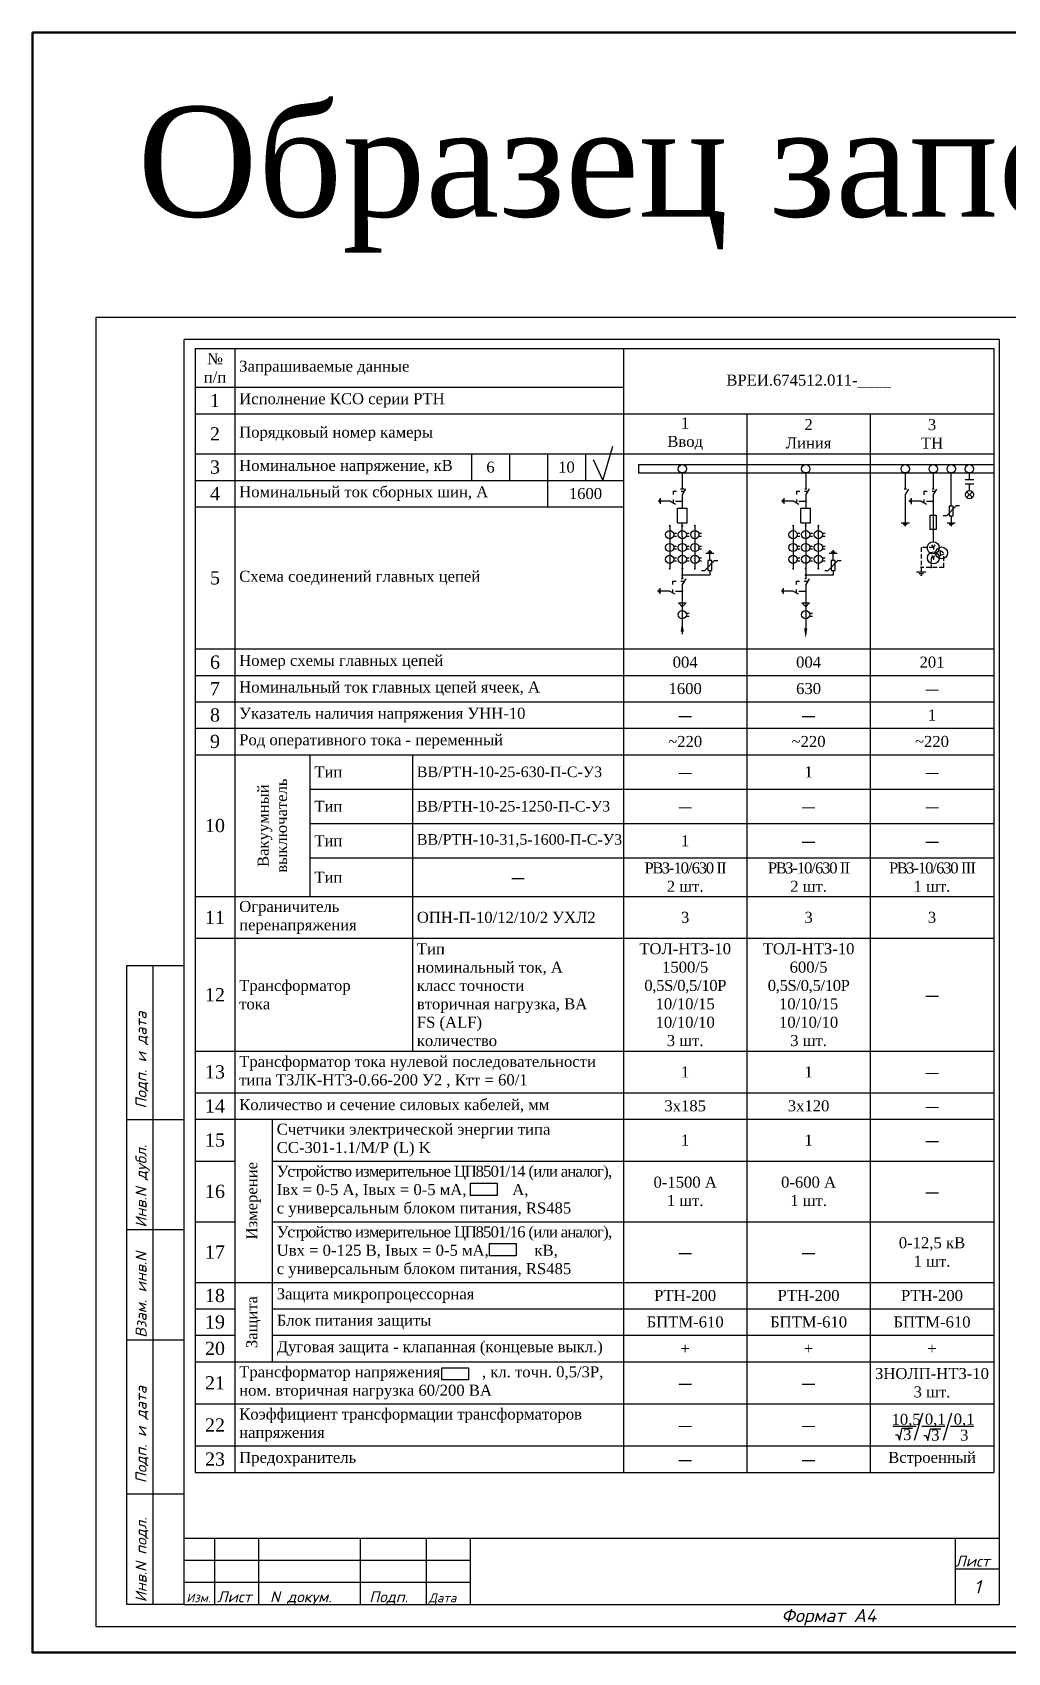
# Model space of a CAD drawing. Extents: x -115 to 1245, y -69 to 298.
# Drawn here: x 578.8 to 800.1, y -69.3 to 298.3 of the extents above; entities that cross this region are included whole.
import ezdxf
from ezdxf.enums import TextEntityAlignment as Align

# ---------------------------------------------------------------- set-up
doc = ezdxf.new("R2010")
doc.units = 0
doc.header["$MEASUREMENT"] = 0
doc.linetypes.add('НЕВИДИМАЯ2', pattern=[0.1875, 0.125, -0.0625])
doc.linetypes.add('ШТРИХОВАЯX2', pattern=[1.5, 1, -0.5])
doc.layers.get('0').update_dxf_attribs({"linetype": 'CONTINUOUS'})
doc.layers.add('1', color=7, linetype='CONTINUOUS')
doc.styles.add('ESKD1', font='simplex.shx', dxfattribs={"oblique": 15, "height": 3})
doc.styles.add('SIM', font='simplex.shx', dxfattribs={"oblique": 15})
doc.styles.get("Standard").update_dxf_attribs({"font": 'TIMES.TTF', "height": 2.5})
doc.styles.add('Бланк', font='TIMES.TTF', dxfattribs={"height": 2.5})
doc.styles.add('ОЛ', font='TIMES.TTF')

# ---------------------------------------------------------------- blocks, each defined once
blk = doc.blocks.new('*T26')
at = {"color": 0, "linetype": 'ByBlock', "lineweight": -2, "transparency": 16777216}
for p, q in [((0, 0), (181.18, 0)), ((0, 0), (0, -254.98)), ((9, 0), (9, -254.98)), ((97.18, 0), (97.18, -254.98)), ((181.18, 0), (181.18, -254.98)), ((0, -8.78), (97.18, -8.78)), ((0, -14.78), (181.18, -14.78)), ((125.18, -14.78), (125.18, -254.98)), ((153.18, -14.78), (153.18, -254.98)), ((0, -23.9), (181.18, -23.9)), ((62.7, -23.9), (62.7, -29.9)), ((71.32, -23.9), (71.32, -29.9)), ((79.94, -23.9), (79.94, -35.9)), ((88.56, -23.9), (88.56, -29.9)), ((0, -29.9), (97.18, -29.9)), ((0, -35.9), (97.18, -35.9)), ((0, -68.15), (181.18, -68.15)), ((0, -74.15), (181.18, -74.15)), ((0, -80.15), (181.18, -80.15)), ((0, -86.15), (181.18, -86.15)), ((0, -92.15), (181.18, -92.15)), ((26.05, -92.15), (26.05, -124.33)), ((49.3, -92.15), (49.3, -159.43)), ((26.05, -99.95), (181.18, -99.95)), ((26.05, -107.75), (181.18, -107.75)), ((26.05, -115.55), (181.18, -115.55)), ((0, -124.33), (181.18, -124.33)), ((0, -133.79), (181.18, -133.79)), ((0, -159.43), (181.18, -159.43)), ((0, -168.83), (181.18, -168.83)), ((0, -174.83), (181.18, -174.83)), ((17.51, -174.83), (17.51, -229.87)), ((0, -184.35), (9, -184.35)), ((17.51, -184.35), (181.18, -184.35)), ((0, -198.11), (9, -198.11)), ((17.51, -198.11), (181.18, -198.11)), ((0, -211.87), (181.18, -211.87)), ((0, -217.87), (9, -217.87)), ((17.51, -217.87), (181.18, -217.87)), ((0, -223.87), (9, -223.87)), ((17.51, -223.87), (181.18, -223.87)), ((0, -229.87), (181.18, -229.87)), ((0, -239.46), (181.18, -239.46)), ((0, -248.98), (181.18, -248.98)), ((0, -254.98), (181.18, -254.98))]:
    blk.add_line(p, q, dxfattribs=at)
at = {"color": 0, "transparency": 16777216, "style": 'Бланк'}
for s, insert, char_height, width, attachment_point in [('№\\Pп/п', (4.5, -4.39), 2.5, 7, 5), ('Запрашиваемые данные', (10, -4.39), 2.5, 86.1832, 4), ('ВРЕИ.674512.011-____', (139.18, -7.39), 2.5, 82, 5), ('1', (4.5, -11.78), 3, 7, 5), ('Исполнение КСО серии РТН', (10, -11.78), 2.5, 86.1832, 4), ('2', (4.5, -19.34), 3, 7, 5), ('Порядковый номер камеры', (10, -19.34), 2.5, 86.1832, 4), ('1\\PВвод', (111.18, -19.34), 2.5, 26, 5), ('2\\PЛиния ', (139.18, -19.34), 2.5, 26, 5), ('3 \\PТН', (167.18, -19.34), 2.5, 26, 5), ('3', (4.5, -26.9), 3, 7, 5), ('Номинальное напряжение, кВ', (10, -26.9), 2.5, 51.7036, 4), ('6', (67.01, -26.9), 2.5, 6.6199, 5), ('10', (84.25, -26.9), 2.5, 6.6199, 5), ('4', (4.5, -32.9), 3, 7, 5), ('Номинальный ток сборных шин, А', (10, -32.9), 2.5, 68.9434, 4), ('1600', (88.56, -32.9), 2.5, 15.2398, 5), ('5', (4.5, -52.03), 3, 7, 5), ('{\\C256;Схема соединений главных цепей}', (10, -52.03), 2.5, 86.1832, 4), ('6', (4.5, -71.15), 3, 7, 5), ('{\\C256;Номер схемы главных цепей}', (10, -71.15), 2.5, 86.1832, 4), ('004', (111.18, -71.15), 2.5, 26, 5), ('004', (139.18, -71.15), 2.5, 26, 5), ('201', (167.18, -71.15), 2.5, 26, 5), ('7', (4.5, -77.15), 3, 7, 5), ('Номинальный ток главных цепей ячеек, А', (10, -77.15), 2.5, 86.1832, 4), ('1600', (111.18, -77.15), 2.5, 26, 5), ('630', (139.18, -77.15), 2.5, 26, 5), ('{\\W3;-}', (167.18, -77.15), 2.5, 26, 5), ('8', (4.5, -83.15), 3, 7, 5), ('Указатель наличия напряжения УНН-10', (10, -83.15), 2.5, 86.1832, 4), ('{\\W3;-}', (111.18, -83.15), 2.5, 26, 5), ('{\\W3;-}', (139.18, -83.15), 2.5, 26, 5), ('1', (167.18, -83.15), 2.5, 26, 5), ('9', (4.5, -89.15), 3, 7, 5), ('{\\C256;Род оперативного тока - переменный}', (10, -89.15), 2.5, 86.1832, 4), ('~220', (111.18, -89.15), 2.5, 26, 5), ('~220', (139.18, -89.15), 2.5, 26, 5), ('~220', (167.18, -89.15), 2.5, 26, 5), ('Тип', (27.05, -96.05), 2.5, 21.2484, 4), ('ВВ/РТН-10-25-630-П-C-У3 ', (50.3, -96.05), 2.4, 45.8844, 4), ('1', (139.18, -96.05), 2.5, 26, 5), ('{\\W3;-}', (111.18, -96.05), 2.5, 26, 5), ('{\\W3;-}', (167.18, -96.05), 2.5, 26, 5), ('Тип', (27.05, -103.85), 2.5, 21.2484, 4), ('ВВ/РТН-10-25-1250-П-C-У3 ', (50.3, -103.85), 2.4, 45.8844, 4), ('{\\W3;-}', (111.18, -103.85), 2.5, 26, 5), ('{\\W3;-}', (139.18, -103.85), 2.5, 26, 5), ('{\\W3;-}', (167.18, -103.85), 2.5, 26, 5), ('10', (4.5, -108.24), 3, 7, 5), ('ВВ/РТН-10-31,5-1600-П-C-У3 ', (50.3, -111.65), 2.4, 45.8844, 4), ('Тип', (27.05, -111.65), 2.5, 21.2484, 4), ('1', (111.18, -111.65), 2.5, 26, 5), ('{\\W3;-}', (139.18, -111.65), 2.5, 26, 5), ('{\\W3;-}', (167.18, -111.65), 2.5, 26, 5), ('{\\T0.85;РВЗ-10/630 II\\P}2 шт.  ', (111.18, -119.94), 2.5, 26, 5), ('{\\T0.85;РВЗ-10/630 II\\P}2 шт.  ', (139.18, -119.94), 2.5, 26, 5), ('{\\T0.85;РВЗ-10/630 III\\P}1 шт.  ', (167.18, -119.94), 2.5, 26, 5), ('Тип', (27.05, -119.94), 2.5, 21.2484, 4), ('{\\W3;-}', (73.24, -119.94), 2.4, 45.8844, 5), ('11', (4.5, -129.06), 3, 7, 5), ('Ограничитель перенапряжения', (10, -129.06), 2.5, 38.2988, 4), ('\\A1;{\\C256;ОПН\\fTimes New Roman|b0|i0|c238|p18;-\\fTimes New Roman|b0|i0|c204|p18;П\\fTimes New Roman|b0|i0|c238|p18;-\\fTimes New Roman|b0|i0|c204|p18;10\\fTimes New Roman|b0|i0|c238|p18;/\\fTimes New Roman|b0|i0|c204|p18;12\\fTimes New Roman|b0|i0|c238|p18;/10/2 \\fTimes New Roman|b0|i0|c204|p18;УХЛ\\fTimes New Roman|b0|i0|c238|p18;2}', (50.3, -129.06), 2.5, 45.8844, 4), ('3', (111.18, -129.06), 2.5, 26, 5), ('3', (139.18, -129.06), 2.5, 26, 5), ('3', (167.18, -129.06), 2.5, 26, 5), ('{\\C256;Тип    \\fTimes New Roman|b0|i0|c238|p18;\\P\\fTimes New Roman|b0|i0|c204|p18;номинальный ток, А\\Pкласс точности\\Pвторичная нагрузка\\fTimes New Roman|b0|i0|c238|p18;, \\fTimes New Roman|b0|i0|c204|p18;ВА\\PFS (ALF)\\Pколичество}', (50.3, -146.61), 2.5, 45.8844, 4), ('{\\C256;ТОЛ-НТЗ-10\\P1500/5\\P\\fTimes New Roman|b0|i0|c238|p18;\\T0.95;0,\\fTimes New Roman|b0|i0|c204|p18;5\\fTimes New Roman|b0|i0|c238|p18;S\\fTimes New Roman|b0|i0|c204|p18;/0,5/10Р\\fTimes New Roman|b0|i0|c238|p18;\\T1;\\P\\fTimes New Roman|b0|i0|c204|p18;10/10/15\\P10/10/10\\fTimes New Roman|b0|i0|c238|p18;\\P\\fTimes New Roman|b0|i0|c204|p18;3\\fTimes New Roman|b0|i0|c238|p18; \\fTimes New Roman|b0|i0|c204|p18;шт\\fTimes New Roman|b0|i0|c238|p18;.}', (111.18, -146.61), 2.5, 26, 5), ('{\\C256;ТОЛ-НТЗ-10\\P600/5\\P\\fTimes New Roman|b0|i0|c238|p18;\\T0.95;0,\\fTimes New Roman|b0|i0|c204|p18;5\\fTimes New Roman|b0|i0|c238|p18;S\\fTimes New Roman|b0|i0|c204|p18;/0,5/10Р\\fTimes New Roman|b0|i0|c238|p18;\\T1;\\P\\fTimes New Roman|b0|i0|c204|p18;10/10/15\\P10/10/10\\fTimes New Roman|b0|i0|c238|p18;\\P\\fTimes New Roman|b0|i0|c204|p18;3\\fTimes New Roman|b0|i0|c238|p18; \\fTimes New Roman|b0|i0|c204|p18;шт\\fTimes New Roman|b0|i0|c238|p18;.}', (139.18, -146.61), 2.5, 26, 5), ('{\\C256;Трансформатор \\Pтока }', (10, -146.61), 2.5, 38.2988, 4), ('12', (4.5, -146.61), 3, 7, 5), ('{\\W3;-}', (167.18, -146.61), 2.5, 26, 5), ('{\\C256;Трансформатор тока нулевой последовательности типа ТЗЛК-НТЗ-0.66-200 У2 , Ктт = 60/1        }', (10, -164.13), 2.5, 86.1832, 4), ('13', (4.5, -164.13), 3, 7, 5), ('1', (111.18, -164.13), 2.5, 26, 5), ('1', (139.18, -164.13), 2.5, 26, 5), ('{\\W3;-}', (167.18, -164.13), 2.5, 26, 5), ('14', (4.5, -171.83), 3, 7, 5), ('Количество и сечение силовых кабелей, мм', (10, -171.83), 2.5, 86.1832, 4), ('3х185', (111.18, -171.83), 2.5, 26, 5), ('3х120', (139.18, -171.83), 2.5, 26, 5), ('{\\W3;-}', (167.18, -171.83), 2.5, 26, 5), ('Счетчики электрической энергии типа \\P{\\C256;СС-301-1.1/М/P (L) K }', (18.51, -179.59), 2.5, 77.6757, 4), ('15', (4.5, -179.59), 3, 7, 5), ('1', (111.18, -179.59), 2.5, 26, 5), ('1', (139.18, -179.59), 2.5, 26, 5), ('{\\W3;-}', (167.18, -179.59), 2.5, 26, 5), ('{\\T0.9;\\C256;Устройство измерительное ЦП\\fTimes New Roman|b0|i0|c238|p18;8501/14\\fTimes New Roman|b0|i0|c204|p18; (или аналог)\\fTimes New Roman|b0|i0|c238|p18;,\\fTimes New Roman|b0|i0|c204|p18;\\T1;\\C1; \\fTimes New Roman|b0|i0|c238|p18;\\C0;I}вх {\\fTimes New Roman|b0|i0|c238|p18;= 0-5 }А{\\fTimes New Roman|b0|i0|c238|p18;, I}вых {\\fTimes New Roman|b0|i0|c238|p18;= }0-5{\\fTimes New Roman|b0|i0|c238|p18; }мА{\\fTimes New Roman|b0|i0|c238|p18;,   }  {\\fTimes New Roman|b0|i0|c238|p18;      }А, \\Pс универсальным блоком питания{\\fTimes New Roman|b0|i0|c238|p18;, RS485} ', (18.51, -191.23), 2.5, 77.6757, 4), ('16', (4.5, -191.23), 3, 7, 5), ('0-1500 А\\P1 шт.', (111.18, -191.23), 2.5, 26, 5), ('0-600 А\\P1 шт.', (139.18, -191.23), 2.5, 26, 5), ('{\\W3;-}', (167.18, -191.23), 2.5, 26, 5), ('{\\H1.25x;\\T0.9;\\C256;Устройство измерительное ЦП\\fTimes New Roman|b0|i0|c238|p18;8501/16\\fTimes New Roman|b0|i0|c204|p18; (или аналог),\\fTimes New Roman|b0|i0|c238|p18;\\T1; \\C0; U\\fTimes New Roman|b0|i0|c204|p18;вх \\fTimes New Roman|b0|i0|c238|p18;= 0-125 \\fTimes New Roman|b0|i0|c204|p18;В\\fTimes New Roman|b0|i0|c238|p18;, I\\fTimes New Roman|b0|i0|c204|p18;вых \\fTimes New Roman|b0|i0|c238|p18;= \\fTimes New Roman|b0|i0|c204|p18;0-5\\fTimes New Roman|b0|i0|c238|p18; \\fTimes New Roman|b0|i0|c204|p18;мА\\fTimes New Roman|b0|i0|c238|p18;,           \\fTimes New Roman|b0|i0|c204|p18;кВ\\fTimes New Roman|b0|i0|c238|p18;, \\fTimes New Roman|b0|i0|c204|p18;\\Pс универсальным блоком питания\\fTimes New Roman|b0|i0|c238|p18;, RS485} ', (18.51, -204.99), 2, 77.6757, 4), ('0-12,5 кВ\\P1 шт.', (167.18, -204.99), 2.5, 26, 5), ('17', (4.5, -204.99), 3, 7, 5), ('{\\W3;-}', (111.18, -204.99), 2.5, 26, 5), ('{\\W3;-}', (139.18, -204.99), 2.5, 26, 5), ('Защита микропроцессорная ', (18.51, -214.87), 2.5, 77.6757, 4), ('18', (4.5, -214.87), 3, 7, 5), ('РТН-200', (111.18, -214.87), 2.5, 26, 5), ('РТН-200', (139.18, -214.87), 2.5, 26, 5), ('РТН-200', (167.18, -214.87), 2.5, 26, 5), ('19', (4.5, -220.87), 3, 7, 5), ('Блок питания защиты', (18.51, -220.87), 2.5, 77.6757, 4), ('БПТМ-610', (111.18, -220.87), 2.5, 26, 5), ('БПТМ-610', (139.18, -220.87), 2.5, 26, 5), ('БПТМ-610', (167.18, -220.87), 2.5, 26, 5), ('20', (4.5, -226.87), 3, 7, 5), ('Дуговая защита{\\C256; - клапанная (концевые выкл.)}', (18.51, -226.87), 2.5, 77.6757, 4), ('+', (111.18, -226.87), 2.5, 26, 5), ('+', (139.18, -226.87), 2.5, 26, 5), ('+', (167.18, -226.87), 2.5, 26, 5), ('\\A1;Трансформатор напряжения          , кл. точн. 0,5/3Р, ном. вторичная нагрузка 60/200 ВА ', (10, -234.66), 2.5, 86.1832, 4), ('ЗНОЛП-НТЗ-10\\P3 шт.', (167.18, -234.66), 2.5, 26, 5), ('21', (4.5, -234.66), 3, 7, 5), ('{\\W3;-}', (111.18, -234.66), 2.5, 26, 5), ('{\\W3;-}', (139.18, -234.66), 2.5, 26, 5), ('{\\C256;Коэффициент трансформации трансформаторов напряжения        }', (10, -244.22), 2.5, 86.1832, 4), ('22', (4.5, -244.22), 3, 7, 5), ('{\\W3;-}', (111.18, -244.22), 2.5, 26, 5), ('{\\W3;-}', (139.18, -244.22), 2.5, 26, 5), ('23', (4.5, -251.98), 3, 7, 5), ('{\\C256;Предохранитель}', (10, -251.98), 2.5, 86.1832, 4), ('{\\W3;-}', (111.18, -251.98), 2.5, 26, 5), ('{\\W3;-}', (139.18, -251.98), 2.5, 26, 5), ('Встроенный', (167.18, -251.98), 2.5, 26, 5)]:
    blk.add_mtext(s, dxfattribs=dict(at, insert=insert, char_height=char_height, width=width, attachment_point=attachment_point))
at = {"color": 0, "transparency": 16777216, "char_height": 2.5, "attachment_point": 5, "rotation": 90, "style": 'Бланк'}
for s, insert, width in [('{\\C256;Вакуумный\\Pвыключатель}', (17.53, -108.24), 30.1802), ('{\\C256;Измерение}', (13.25, -193.35), 35.0316), ('{\\C256;Защита}', (13.25, -220.87), 16)]:
    blk.add_mtext(s, dxfattribs=dict(at, insert=insert, width=width))
blk = doc.blocks.new('*U9')
at = {"linetype": 'Continuous'}
blk.add_line((0, 0), (0, -297), dxfattribs=at)
at = {"layer": '1', "color": 0}
for p, q in [((210, 0), (0, 0)), ((210, -297), (210, 0)), ((20, -292), (20, -5)), ((205, -5), (20, -5)), ((205, -292), (205, -5)), ((7, -292), (7, -147)), ((7, -147), (20, -147)), ((13, -292), (13, -147)), ((20, -182), (7, -182)), ((20, -207), (7, -207)), ((20, -232), (7, -232)), ((20, -267), (7, -267)), ((205, -277), (20, -277)), ((27, -292), (27, -277)), ((37, -292), (37, -277)), ((60, -292), (60, -277)), ((75, -292), (75, -277)), ((85, -292), (85, -277)), ((195, -292), (195, -277)), ((85, -282), (20, -282)), ((205, -284), (195, -284)), ((85, -287), (20, -287)), ((20, -292), (7, -292)), ((20, -292), (205, -292)), ((0, -297), (210, -297))]:
    blk.add_line(p, q, dxfattribs=at)
at = {"style": 'ОЛ', "flags": 2}
for tag, height, p in [('НОМЕР', 3, (140, -281.62)), ('ОБЪЕКТ', 2, (140, -287.4))]:
    blk.add_attdef(tag, text='', height=height, dxfattribs=at).set_placement(p, align=Align.MIDDLE_CENTER)
at = {"style": 'ESKD1', "oblique": 15}
blk.add_attdef('ЛИСТ', text='', height=3, dxfattribs=at).set_placement((200, -288), align=Align.MIDDLE_CENTER)
at = {"layer": '1', "color": 0, "style": 'SIM', "oblique": 15}
for s, p in [('Подп. и дата', (11.5, -179.5)), ('Инв.N дубл.', (11.5, -206.5)), ('Взам. инв.N', (11.5, -231.5)), ('Подп. и дата', (11.5, -264.5)), ('Инв.N подл.', (11.5, -291.5))]:
    blk.add_text(s, height=2.5, rotation=90, dxfattribs=at).set_placement(p)
for s, height, p in [('Лист', 2.5, (194.97, -283.41)), ('Изм.', 2, (20.5, -291.5)), ('Лист', 2.5, (27.5, -291.5)), ('N докум.', 2.5, (39.5, -291.5)), ('Подп.', 2.5, (62, -291.5)), ('Дата', 2, (75.5, -291.5)), ('Формат А4', 3, (155.5, -296))]:
    blk.add_text(s, height=height, dxfattribs=at).set_placement(p)
blk = doc.blocks.new('*U27')
for p, q in [((2.89, 3.87), (8.17, 3.87)), ((9.62, 6.8), (7.73, 0.63)), ((9.44, 3.87), (14.71, 3.87)), ((16.17, 6.8), (14.28, 0.63)), ((15.98, 3.87), (21.26, 3.87)), ((3.47, 1.86), (4.06, 1.86)), ((4.06, 1.86), (4.38, 0.71)), ((4.38, 0.71), (5.04, 3.4)), ((5.04, 3.4), (7.35, 3.4)), ((9.89, 1.73), (10.49, 1.73)), ((10.49, 1.73), (10.8, 0.57)), ((10.8, 0.57), (11.46, 3.26)), ((11.46, 3.26), (13.77, 3.26))]:
    blk.add_line(p, q)
for s, p in [('10,5', (2.6, 4.16)), ('0,1', (10.16, 4.21)), ('0,1', (16.7, 4.21)), ('3', (5.23, 0.7)), ('3', (11.61, 0.57)), ('3', (18.16, 0.57))]:
    blk.add_text(s, height=2.5).set_placement(p)
blk = doc.blocks.new('A$C7ACC3827')
for p, q in [((0, 2), (6, 2)), ((1.5, 1), (4.5, 1)), ((2.5, 0), (3.5, 0)), ((3, 12), (3, 2))]:
    blk.add_line(p, q)
blk = doc.blocks.new('*U30')
blk.add_lwpolyline([(0.01, -5.95, 0, 2, 0), (0.01, 0.05, 3, 3, 0)], format="xyseb")
blk = doc.blocks.new('*U32')
for p, q in [((0, -1.91), (0, -5.49)), ((0.75, -5.55), (0, -6.81)), ((0, -6.81), (0, -9.9)), ((-1.54, -9.04), (-2.81, -8.29)), ((-1.53, -8.31), (0, -8.31)), ((-1.1, -13.2), (-1.1, -9.9)), ((-1.1, -9.9), (1.1, -9.9)), ((0, -8.13), (0, -9.9)), ((1.1, -13.2), (1.1, -9.9)), ((-2.85, -14.01), (-2.85, -23.62)), ((-1.1, -13.2), (1.1, -13.2)), ((0, -16.31), (0, -13.2)), ((2.85, -14.01), (2.85, -23.62)), ((7.16, -20.2), (5.31, -20.2)), ((6.7, -19.9), (5.77, -19.9)), ((5.8, -21.81), (5.79, -24.01)), ((6.68, -21.81), (5.8, -21.81)), ((6.39, -19.59), (6.08, -19.59)), ((6.24, -21.81), (6.24, -20.2)), ((6.67, -24.01), (6.68, -21.81)), ((6.23, -25.11), (-0.01, -25.11)), ((5.79, -24.01), (6.67, -24.01)), ((6.23, -24.01), (6.23, -25.11)), ((-1.63, -29.45), (-2.9, -28.7)), ((-1.54, -28.72), (-0.01, -28.72)), ((0.78, -25.94), (-0.01, -27.21))]:
    blk.add_line(p, q)
at = {"ltscale": 5}
for p, q in [((-2.11, -6.07), (-2.11, -6.84)), ((-2.11, -6.07), (-1.34, -6.07)), ((-0.25, -6.07), (0.44, -6.07)), ((-0.22, -5.49), (0.22, -5.49)), ((-2.11, -7.93), (-2.11, -8.7)), ((-2, -15.57), (-1.33, -15.57)), ((-2, -16.23), (-1.33, -16.23)), ((0, -16.31), (-0.01, -25.9)), ((0.87, -15.57), (1.54, -15.57)), ((0.87, -16.23), (1.54, -16.23)), ((3.72, -15.57), (4.39, -15.57)), ((3.72, -16.23), (4.39, -16.23)), ((-2, -18.49), (-1.33, -18.49)), ((-2, -19.15), (-1.33, -19.15)), ((-2, -21.18), (-1.34, -21.18)), ((-2, -21.84), (-1.34, -21.84)), ((0.87, -18.49), (1.54, -18.49)), ((0.87, -19.15), (1.54, -19.15)), ((0.87, -21.18), (1.54, -21.18)), ((0.87, -21.84), (1.54, -21.84)), ((3.72, -18.49), (4.39, -18.49)), ((3.72, -19.15), (4.39, -19.15)), ((3.72, -21.18), (4.38, -21.18)), ((3.72, -21.84), (4.38, -21.84)), ((7.32, -21.8), (5.1, -24.02)), ((7.32, -21.8), (8.07, -21.8)), ((4.35, -24.02), (5.1, -24.02)), ((-2.2, -26.48), (-2.2, -27.25)), ((-2.2, -26.48), (-1.43, -26.48)), ((-2.2, -28.34), (-2.2, -29.11)), ((-0.34, -26.48), (0.43, -26.48)), ((-0.23, -25.9), (0.21, -25.9)), ((-0.23, -25.9), (0.21, -25.9)), ((-0.01, -27.21), (-0.01, -31.38)), ((-0.89, -31.38), (0.87, -31.38)), ((-0.01, -32.26), (-0.89, -31.38)), ((-0.01, -31.38), (-0.01, -38.46)), ((0.87, -31.38), (-0.01, -32.26)), ((0.86, -33.75), (1.53, -33.75)), ((0.86, -34.41), (1.53, -34.41))]:
    blk.add_line(p, q, dxfattribs=at)
at = {"linetype": 'НЕВИДИМАЯ2', "ltscale": 5, "const_width": 0.22}
for points in [[(0.11, -8.31, 1), (-0.11, -8.31, 1)], [(0.11, -8.31, 1), (-0.11, -8.31, 1)], [(-2.96, -13.9, 1), (-2.74, -13.9, 1)], [(0.11, -13.9, -1), (-0.11, -13.9, -1)], [(0.11, -13.9, -1), (-0.11, -13.9, -1)], [(2.96, -13.9, -1), (2.74, -13.9, -1)], [(2.96, -13.9, -1), (2.74, -13.9, -1)], [(-2.96, -23.62, -1), (-2.74, -23.62, -1)], [(0.1, -25.11, -1), (-0.12, -25.11, -1)], [(0.11, -23.62, 1), (-0.11, -23.62, 1)], [(0.11, -23.62, 1), (-0.11, -23.62, 1)], [(2.96, -23.62, 1), (2.74, -23.62, 1)], [(2.96, -23.62, 1), (2.74, -23.62, 1)], [(0.1, -28.72, 1), (-0.12, -28.72, 1)], [(0.1, -28.72, 1), (-0.12, -28.72, 1)]]:
    blk.add_lwpolyline(points, format="xyb", close=True, dxfattribs=at)
blk.add_circle((0, -0.95), 0.954)
at = {"ltscale": 5}
for centre in [(-2.87, -15.9), (-2.87, -18.82), (0, -15.9), (0, -18.82), (2.85, -15.9), (2.85, -18.82), (-2.88, -21.51), (0, -21.51), (2.86, -21.51), (-0.01, -34.08)]:
    blk.add_circle(centre, 0.933, dxfattribs=at)
at = {"ltscale": 5, "xscale": 0.2200000000000273, "yscale": 0.2200000000000273, "zscale": 0.2200000000000273, "rotation": 270}
for p in [(-5.43, -7.63), (-5.52, -28.04)]:
    blk.add_blockref('A$C7ACC3827', p, dxfattribs=at)
at = {"xscale": 0.375, "yscale": 0.375, "zscale": 0.375}
blk.add_blockref('*U30', (-0.01, -37.18), dxfattribs=at)
blk = doc.blocks.new('*U31')
blk.add_line((0, 0), (0, -3))
at = {"layer": '1', "color": 0}
for p, q in [((-3, -3), (3, -3)), ((-1.5, -4), (1.5, -4)), ((-0.5, -5), (0.5, -5))]:
    blk.add_line(p, q, dxfattribs=at)
blk = doc.blocks.new('*U33')
for p, q in [((-6.34, -1.91), (-6.34, -5.49)), ((0, -1.91), (0, -5.49)), ((4.09, -9.41), (4.09, -1.91)), ((-5.59, -5.55), (-6.34, -6.81)), ((-6.34, -6.81), (-6.34, -13.21)), ((0.75, -5.55), (0, -6.81)), ((0, -6.81), (0, -9.9)), ((-1.54, -9.04), (-2.81, -8.29)), ((-1.53, -8.31), (0, -8.31)), ((0, -9.9), (0, -11.5)), ((4.53, -9.41), (3.65, -9.41)), ((3.65, -9.41), (3.65, -11.61)), ((4.53, -11.61), (4.53, -9.41)), ((-7.27, -13.21), (-5.42, -13.21)), ((-6.8, -13.52), (-5.88, -13.52)), ((-6.5, -13.83), (-6.19, -13.83)), ((0, -11.5), (0, -17.53)), ((3.16, -13.21), (5.01, -13.21)), ((3.62, -13.52), (4.55, -13.52)), ((3.65, -11.61), (4.53, -11.61)), ((3.93, -13.83), (4.24, -13.83)), ((4.09, -11.61), (4.09, -13.21)), ((-0.36, -18.25), (0.06, -18.83)), ((0.06, -18.83), (0.43, -18.24)), ((0.03, -21.17), (-0.5, -21.17)), ((-0.39, -20.6), (0.03, -21.18)), ((0.03, -21.18), (0.4, -20.59)), ((0.03, -21.17), (0.03, -21.64)), ((0.06, -18.82), (0.06, -19.29)), ((1.59, -19.49), (2.32, -19.93)), ((1.59, -19.49), (1.59, -20.63)), ((1.59, -20.63), (2.37, -20.25))]:
    blk.add_line(p, q)
at = {"ltscale": 5}
for p, q in [((-6.56, -5.49), (-6.12, -5.49)), ((-6.48, -5.49), (-6.04, -5.49)), ((-2.11, -6.07), (-2.11, -6.84)), ((-2.11, -6.07), (-1.34, -6.07)), ((-0.25, -6.07), (0.44, -6.07)), ((-0.22, -5.49), (0.22, -5.49)), ((-2.11, -7.93), (-2.11, -8.7)), ((3.01, -11.61), (5.22, -9.4)), ((5.97, -9.4), (5.22, -9.4)), ((3.01, -11.61), (2.25, -11.61))]:
    blk.add_line(p, q, dxfattribs=at)
at = {"linetype": 'ШТРИХОВАЯX2'}
for p, q in [((0.06, -18.82), (-2.73, -18.82)), ((-2.73, -18.83), (-2.72, -23.32)), ((-0.5, -21.18), (-0.5, -23.32)), ((2.37, -23.32), (2.37, -20.25)), ((2.37, -23.32), (-2.72, -23.32))]:
    blk.add_line(p, q, dxfattribs=at)
at = {"linetype": 'НЕВИДИМАЯ2', "ltscale": 5, "const_width": 0.22}
for points in [[(0.11, -8.31, 1), (-0.11, -8.31, 1)], [(0.11, -8.31, 1), (-0.11, -8.31, 1)], [(-2.83, -23.32, 1), (-2.61, -23.32, 1)], [(-0.61, -23.32, 1), (-0.39, -23.32, 1)]]:
    blk.add_lwpolyline(points, format="xyb", close=True, dxfattribs=at)
blk.add_lwpolyline([(-0.67, -11.5), (0.66, -11.5), (0.66, -14.7), (-0.67, -14.7)], close=True)
for centre in [(-6.34, -0.95), (0, -0.95), (0, -0.95), (4.09, -0.95), (4.09, -0.95)]:
    blk.add_circle(centre, 0.954)
at = {"ltscale": 5}
for centre in [(0, -18.89), (0.03, -21.18), (1.91, -20.05)]:
    blk.add_circle(centre, 1.36, dxfattribs=at)
at = {"ltscale": 5, "xscale": 0.2200000000000273, "yscale": 0.2200000000000273, "zscale": 0.2200000000000273, "rotation": 270}
blk.add_blockref('A$C7ACC3827', (-5.43, -7.63), dxfattribs=at)
at = {"xscale": 0.3499999999999943, "yscale": 0.3499999999999943, "zscale": 0.3499999999999943}
blk.add_blockref('*U31', (-2.72, -23.32), dxfattribs=at)
blk = doc.blocks.new('*U5')
blk.add_lwpolyline([(-0.01, 5.95, 0, 2, 0), (-0.01, -0.05, 3, 3, 0)], format="xyseb")
blk = doc.blocks.new('*U36')
for p, q in [((0, -1.91), (0, -5.49)), ((0.75, -5.55), (0, -6.81)), ((0, -6.81), (0, -9.9)), ((-1.54, -9.04), (-2.81, -8.29)), ((-1.53, -8.31), (0, -8.31)), ((-1.1, -13.2), (-1.1, -9.9)), ((-1.1, -9.9), (1.1, -9.9)), ((0, -8.13), (0, -9.9)), ((1.1, -13.2), (1.1, -9.9)), ((-2.85, -14.01), (-2.85, -23.62)), ((-1.1, -13.2), (1.1, -13.2)), ((0, -16.31), (0, -13.2)), ((2.85, -14.01), (2.85, -23.62)), ((7.16, -20.2), (5.31, -20.2)), ((6.7, -19.9), (5.77, -19.9)), ((5.8, -21.81), (5.79, -24.01)), ((6.68, -21.81), (5.8, -21.81)), ((6.39, -19.59), (6.08, -19.59)), ((6.24, -21.81), (6.24, -20.2)), ((6.67, -24.01), (6.68, -21.81)), ((6.23, -25.11), (-0.01, -25.11)), ((5.79, -24.01), (6.67, -24.01)), ((6.23, -24.01), (6.23, -25.11)), ((-1.63, -29.45), (-2.9, -28.7)), ((-1.54, -28.72), (-0.01, -28.72)), ((0.78, -25.94), (-0.01, -27.21))]:
    blk.add_line(p, q)
at = {"ltscale": 5}
for p, q in [((-2.11, -6.07), (-2.11, -6.84)), ((-2.11, -6.07), (-1.34, -6.07)), ((-0.44, -5.49), (0.44, -5.49)), ((-0.25, -6.07), (0.44, -6.07)), ((-2.11, -7.93), (-2.11, -8.7)), ((-2, -15.57), (-1.33, -15.57)), ((-2, -16.23), (-1.33, -16.23)), ((0, -16.31), (-0.01, -25.9)), ((0.87, -15.57), (1.54, -15.57)), ((0.87, -16.23), (1.54, -16.23)), ((3.72, -15.57), (4.39, -15.57)), ((3.72, -16.23), (4.39, -16.23)), ((-2, -18.49), (-1.33, -18.49)), ((-2, -19.15), (-1.33, -19.15)), ((-2, -21.18), (-1.34, -21.18)), ((-2, -21.84), (-1.34, -21.84)), ((0.87, -18.49), (1.54, -18.49)), ((0.87, -19.15), (1.54, -19.15)), ((0.87, -21.18), (1.54, -21.18)), ((0.87, -21.84), (1.54, -21.84)), ((3.72, -18.49), (4.39, -18.49)), ((3.72, -19.15), (4.39, -19.15)), ((3.72, -21.18), (4.38, -21.18)), ((3.72, -21.84), (4.38, -21.84)), ((7.32, -21.8), (5.1, -24.02)), ((7.32, -21.8), (8.07, -21.8)), ((4.35, -24.02), (5.1, -24.02)), ((-2.2, -26.48), (-2.2, -27.25)), ((-2.2, -26.48), (-1.43, -26.48)), ((-2.2, -28.34), (-2.2, -29.11)), ((-0.34, -26.48), (0.43, -26.48)), ((-0.23, -25.9), (0.21, -25.9)), ((-0.23, -25.9), (0.21, -25.9)), ((-0.01, -27.21), (-0.01, -31.38)), ((-0.89, -31.38), (0.87, -31.38)), ((-0.01, -32.26), (-0.89, -31.38)), ((-0.01, -31.38), (-0.01, -38.46)), ((0.87, -31.38), (-0.01, -32.26)), ((0.86, -33.75), (1.53, -33.75)), ((0.86, -34.41), (1.53, -34.41))]:
    blk.add_line(p, q, dxfattribs=at)
at = {"linetype": 'НЕВИДИМАЯ2', "ltscale": 5, "const_width": 0.22}
for points in [[(0.11, -8.31, 1), (-0.11, -8.31, 1)], [(0.11, -8.31, 1), (-0.11, -8.31, 1)], [(-2.96, -13.9, 1), (-2.74, -13.9, 1)], [(0.11, -13.9, -1), (-0.11, -13.9, -1)], [(0.11, -13.9, -1), (-0.11, -13.9, -1)], [(2.96, -13.9, -1), (2.74, -13.9, -1)], [(2.96, -13.9, -1), (2.74, -13.9, -1)], [(-2.96, -23.62, -1), (-2.74, -23.62, -1)], [(0.1, -25.11, -1), (-0.12, -25.11, -1)], [(0.11, -23.62, 1), (-0.11, -23.62, 1)], [(0.11, -23.62, 1), (-0.11, -23.62, 1)], [(2.96, -23.62, 1), (2.74, -23.62, 1)], [(2.96, -23.62, 1), (2.74, -23.62, 1)], [(0.1, -28.72, 1), (-0.12, -28.72, 1)], [(0.1, -28.72, 1), (-0.12, -28.72, 1)]]:
    blk.add_lwpolyline(points, format="xyb", close=True, dxfattribs=at)
blk.add_circle((0, -0.95), 0.954)
at = {"ltscale": 5}
for centre in [(-2.87, -15.9), (-2.87, -18.82), (0, -15.9), (0, -18.82), (2.85, -15.9), (2.85, -18.82), (-2.88, -21.51), (0, -21.51), (2.86, -21.51), (-0.01, -34.08)]:
    blk.add_circle(centre, 0.933, dxfattribs=at)
at = {"ltscale": 5, "xscale": 0.2200000000000273, "yscale": 0.2200000000000273, "zscale": 0.2200000000000273, "rotation": 270}
for p in [(-5.43, -7.63), (-5.52, -28.04)]:
    blk.add_blockref('A$C7ACC3827', p, dxfattribs=at)
at = {"xscale": 0.375, "yscale": 0.375, "zscale": 0.375}
blk.add_blockref('*U5', (-0.01, -37.89), dxfattribs=at)

msp = doc.modelspace()

# ---------------------------------------------------------------- linework, layer by layer
for p, q in [((708.25, 196.67), (710.47, 204.43)), ((706.02, 201.45), (708.25, 196.67)), ((716.29, 200.28), (796.9, 200.28)), ((716.29, 200.28), (716.29, 198.37)), ((716.29, 198.37), (796.9, 198.37)), ((790.4, 196.87), (792.4, 196.87)), ((790.4, 195.87), (792.4, 195.87)), ((791.4, 196.87), (791.4, 198.37)), ((791.4, 194.37), (791.4, 195.87)), ((790.74, 194.09), (792.06, 192.77)), ((792.06, 194.09), (790.74, 192.77))]:
    msp.add_line(p, q)
at = {"color": 4, "lineweight": 50}
msp.add_lwpolyline([(578.8, 298.32), (1244.59, 298.32), (1244.59, -69.29), (578.8, -69.29)], close=True, dxfattribs=at)
for points in [[(678.22, 37.19), (684.25, 37.19), (684.25, 34.43), (678.22, 34.43)], [(682.5, 23.52), (688.52, 23.52), (688.52, 20.75), (682.5, 20.75)], [(671.71, -4.64), (677.74, -4.64), (677.74, -7.4), (671.71, -7.4)]]:
    msp.add_lwpolyline(points, close=True)
msp.add_circle((791.38, 199.32), 0.954)
at = {"ltscale": 5}
msp.add_circle((791.4, 193.43), 0.933, dxfattribs=at)

# ---------------------------------------------------------------- block references
ref = msp.add_blockref('*U9', (593.2, 233.63))
ref.add_attrib('ЛИСТ', '1', dxfattribs={"height": 3, "style": 'ESKD1', "oblique": 15}).set_placement((793.2, -54.37), align=Align.MIDDLE_CENTER)
for name, p in [('*T26', (615.72, 226.58)), ('*U36', (726.25, 200.28)), ('*U32', (754.25, 200.28)), ('*U33', (783.18, 200.27)), ('*U27', (771.12, -21.77))]:
    msp.add_blockref(name, p)

# ---------------------------------------------------------------- texts
at = {"color": 1, "insert": (602.62, 281.51), "char_height": 25, "width": 648.2247, "attachment_point": 1, "style": 'Бланк'}
msp.add_mtext('Образец заполнения опросного листа', dxfattribs=at)

doc.saveas('drawing.dxf')
